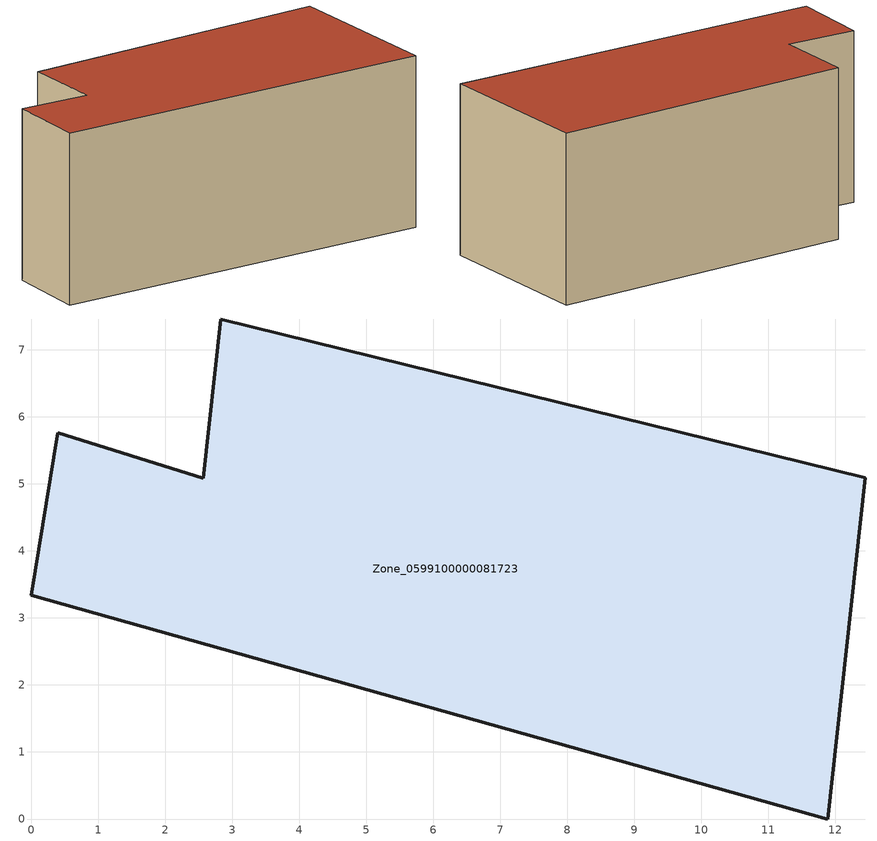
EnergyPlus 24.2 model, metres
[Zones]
Zone_0599100000081723
 floor ground (C_G): 11.89,0 0,3.34 0.4,5.76 2.57,5.08 2.83,7.46 12.45,5.09 z0
 wall outside (C_F): 2.57,5.08 0.4,5.76 0,3.34 11.89,0 12.45,5.09 2.83,7.46 2.57,5.08 z0:5.75
 roof outside (C_R): 12.45,5.09 2.83,7.46 2.57,5.08 0.4,5.76 0,3.34 11.89,0 z5.75
[BUILDING]
Pand.0599100000081723: North Axis=0; Terrain=City; Loads Convergence Tolerance Value=0.04; Temperature Convergence Tolerance Value=0.4; Solar Distribution=FullExterior; Maximum Number of Warmup Days=25; Minimum Number of Warmup Days=1
[Site:Location]
Rotterdam.The.Hague.AP_ZH_NLD Design_Conditions: Latitude=51.96; Longitude=4.45; Time Zone=1; Elevation=-4.5
[SITE:GROUNDTEMPERATURE:BUILDINGSURFACE]
18, 18, 18, 18, 18, 18, 18, 18, 18, 18, 18, 18
[MATERIAL] Thermal Absorptance=0.9; Solar Absorptance=0.7; Visible Absorptance=0.7
Name | Roughness | Thickness | Conductivity | Density | Specific Heat
G.TI.1946 | MediumSmooth | 0.15 | 1 | 540 | 1210
F.TI.1946 | Rough | 0.3 | 0.857143 | 1920 | 840
R.TI.1946 | MediumRough | 0.2 | 0.1 | 1500 | 1000
[CONSTRUCTION]
C_G: G.TI.1946
C_F: F.TI.1946
C_R: R.TI.1946
[ZONE]
Zone_0599100000081723: Type=1; Multiplier=1; Ceiling Height=Autocalculate; Volume=Autocalculate; Floor Area=autocalculate; Part of Total Floor Area=Yes
[ZONEINFILTRATION:DESIGNFLOWRATE]
Infil_Zone_0599100000081723: Zone or ZoneList or Space or SpaceList=Zone_0599100000081723; Schedule=AlwaysOn; Design Flow Rate Calculation Method=Flow/Area; Flow Rate per Floor Area=0.003; Constant Term Coefficient=1; Temperature Term Coefficient=0; Velocity Term Coefficient=0; Velocity Squared Term Coefficient=0
[HVACTEMPLATE:ZONE:IDEALLOADSAIRSYSTEM]
Zone_0599100000081723: Maximum Heating Supply Air Temperature=50; Minimum Cooling Supply Air Temperature=13; Maximum Heating Supply Air Humidity Ratio=0.0156; Minimum Cooling Supply Air Humidity Ratio=0.0077; Heating Limit=NoLimit; Cooling Limit=NoLimit; Dehumidification Control Type=ConstantSensibleHeatRatio; Cooling Sensible Heat Ratio=0.7; Dehumidification Setpoint=60; Humidification Control Type=None; Humidification Setpoint=30; Outdoor Air Method=None; Outdoor Air Flow Rate per Person=0.00944; Outdoor Air Flow Rate per Zone Floor Area=0; Outdoor Air Flow Rate per Zone=0; Demand Controlled Ventilation Type=None; Outdoor Air Economizer Type=NoEconomizer; Heat Recovery Type=None; Sensible Heat Recovery Effectiveness=0.7; Latent Heat Recovery Effectiveness=0.65
[ZONECONTROL:THERMOSTAT]
ThermostatControl_Zone_0599100000081723: Zone or ZoneList=Zone_0599100000081723; Control Type Schedule=DualSetpointControlType; Control 1=Thermostat_Zone_0599100000081723; Temperature Difference Between Cutout And Setpoint=0
[THERMOSTATSETPOINT:DUALSETPOINT]
Thermostat_Zone_0599100000081723: Heating Setpoint Temperature Schedule=HeatingSetpoint_Zone_0599100000081723; Cooling Setpoint Temperature Schedule=CoolingSetpoint_Zone_0599100000081723
[SCHEDULE:COMPACT]
HeatingSetpoint_Zone_0599100000081723: Through: 12/31, For: AllDays, Until: 24:00, 21
CoolingSetpoint_Zone_0599100000081723: Through: 12/31, For: AllDays, Until: 24:00, 24
DualSetpointControlType: Through: 12/31, For: AllDays, Until: 24:00, 4
AlwaysOn: Through: 12/31, For: AllDays, Until: 24:00, 1
